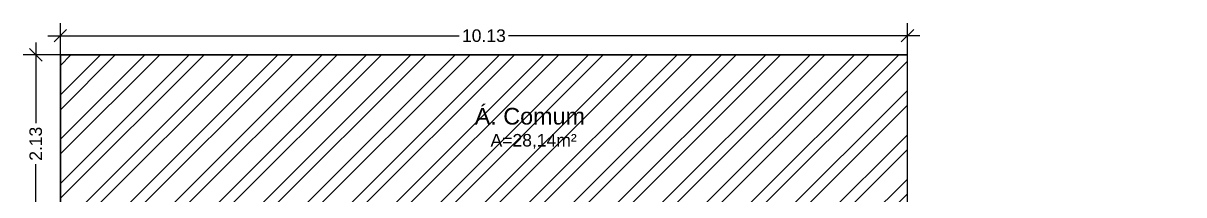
# Model space of a CAD drawing. Extents: x -120 to 1117, y 5 to 675.
# Drawn here: x 18.31 to 32.19, y 24.68 to 26.74 of the extents above; entities that cross this region are included whole.
import ezdxf
from ezdxf.enums import TextEntityAlignment as Align

# ---------------------------------------------------------------- set-up
doc = ezdxf.new("R2010")
doc.units = 0
doc.header["$MEASUREMENT"] = 0
doc.layers.get('0').update_dxf_attribs({"linetype": 'CONTINUOUS'})
doc.layers.get('DEFPOINTS').update_dxf_attribs({"linetype": 'CONTINUOUS'})
for name, color, linetype in [('cota', 1, 'CONTINUOUS'), ('LINVISTA', 4, 'CONTINUOUS'), ('parede', 2, 'CONTINUOUS'), ('piso', 4, 'CONTINUOUS'), ('texto', 7, 'CONTINUOUS')]:
    doc.layers.add(name, color=color, linetype=linetype)
doc.styles.get("Standard").update_dxf_attribs({"font": 'arial.ttf'})
doc.dimstyles.new('cotass', dxfattribs={"dimtxt": 0.15, "dimasz": 0.15, "dimexe": 0.15, "dimexo": 0, "dimgap": 0.05, "dimtad": 0, "dimzin": 4, "dimdsep": 46, "dimtxsty": 'Standard', "dimblk": 'OBLIQUE', "dimcen": 0, "dimdle": 0.15, "dimclrd": 256, "dimclrt": 4, "dimadec": 0, "dimazin": 1, "dimtfac": 1, "dimtix": 1, "dimtofl": 0, "dimtmove": 0, "dimatfit": 3, "dimldrblk": 'OPEN30', "dimfxl": 0, "dimtolj": 1, "dimtzin": 0, "dimlwd": -1, "dimarcsym": 0})

# ---------------------------------------------------------------- blocks, each defined once
blk = doc.blocks.new('_Oblique')
at = {"color": 0, "linetype": 'ByBlock', "lineweight": -2}
blk.add_line((-0.5, -0.5), (0.5, 0.5), dxfattribs=at)
blk = doc.blocks.new('*D1003')
at = {"layer": 'cota', "transparency": 16777216}
for p, q in [((18.46, 26.509), (18.46, 25.54)), ((18.46, 24.079), (18.46, 25.048))]:
    blk.add_line(p, q, dxfattribs=at)
at = {"layer": 'cota', "color": 0, "lineweight": -2, "transparency": 16777216}
for p, q in [((18.754, 26.359), (18.31, 26.359)), ((18.754, 24.229), (18.31, 24.229))]:
    blk.add_line(p, q, dxfattribs=at)
at = {"layer": 'DEFPOINTS', "color": 0, "transparency": 16777216}
for p in [(18.754, 26.359), (18.46, 24.229), (18.754, 24.229)]:
    blk.add_point(p, dxfattribs=at)
at = {"layer": 'cota', "transparency": 16777216, "xscale": 0.15, "yscale": 0.15, "zscale": 0.15}
for p, rotation in [((18.46, 26.359), 90), ((18.46, 24.229), 270)]:
    blk.add_blockref('_Oblique', p, dxfattribs=dict(at, rotation=rotation))
at = {"layer": 'cota', "color": 4, "transparency": 16777216, "insert": (18.46, 25.294), "char_height": 0.15, "attachment_point": 5, "rotation": 90}
blk.add_mtext('\\A1;2.13', dxfattribs=at)
blk = doc.blocks.new('_Open30')
at = {"color": 0, "linetype": 'ByBlock', "lineweight": -2}
for p, q in [((-1, 0.268), (0, 0)), ((0, 0), (-1, -0.268)), ((0, 0), (-1, 0))]:
    blk.add_line(p, q, dxfattribs=at)
blk = doc.blocks.new('*D1005')
at = {"layer": 'cota', "color": 0, "lineweight": -2, "transparency": 16777216}
for p, q in [((18.754, 26.359), (18.754, 26.739)), ((28.884, 26.359), (28.884, 26.739))]:
    blk.add_line(p, q, dxfattribs=at)
at = {"layer": 'cota', "transparency": 16777216}
for p, q in [((18.604, 26.589), (23.523, 26.589)), ((29.034, 26.589), (24.115, 26.589))]:
    blk.add_line(p, q, dxfattribs=at)
at = {"layer": 'DEFPOINTS', "color": 0, "transparency": 16777216}
for p in [(28.884, 26.589), (18.754, 26.359), (28.884, 26.359)]:
    blk.add_point(p, dxfattribs=at)
at = {"layer": 'cota', "transparency": 16777216, "xscale": 0.15, "yscale": 0.15, "zscale": 0.15, "rotation": 180}
blk.add_blockref('_Oblique', (18.754, 26.589), dxfattribs=at)
at = {"layer": 'cota', "transparency": 16777216, "xscale": 0.15, "yscale": 0.15, "zscale": 0.15}
blk.add_blockref('_Oblique', (28.884, 26.589), dxfattribs=at)
at = {"layer": 'cota', "color": 4, "transparency": 16777216, "insert": (23.819, 26.589), "char_height": 0.15, "attachment_point": 5}
blk.add_mtext('\\A1;10.13', dxfattribs=at)

msp = doc.modelspace()

# ---------------------------------------------------------------- hatches: boundary and pattern name
at = {"layer": 'LINVISTA'}
h = msp.add_hatch(dxfattribs=at)
h.set_pattern_fill('ANSI32', color=253, style=0)
h.set_pattern_definition([(45, (-1e-13, 64.4), (-0.265165, 0.265165), []), (45, (0.17678, 64.4), (-0.265165, 0.265165), [])])
h.paths.add_polyline_path([(18.754, 24.229), (24.444, 24.229), (24.444, 24.099), (26.494, 24.099), (26.494, 21.899), (28.884, 21.899), (28.884, 26.359), (18.754, 26.359)])
h.paths.add_polyline_path([(29.384, 17.469), (32.189, 17.469), (32.189, 15.909), (23.189, 15.909), (23.189, 17.469), (25.994, 17.469), (25.994, 21.899), (29.384, 21.899)])

# ---------------------------------------------------------------- linework, layer by layer
at = {"layer": 'parede'}
msp.add_lwpolyline([(18.754, 24.229), (24.444, 24.229), (24.444, 24.099), (26.494, 24.099), (26.494, 21.899), (28.884, 21.899), (28.884, 26.359), (18.754, 26.359)], close=True, dxfattribs=at)
at = {"layer": 'piso'}
for p, q in [((18.754, 26.359), (28.884, 26.359)), ((18.754, 24.229), (18.754, 26.359)), ((28.884, 21.899), (28.884, 26.359))]:
    msp.add_line(p, q, dxfattribs=at)

# ---------------------------------------------------------------- texts
at = {"layer": 'texto'}
for s, height, p in [('Á. Comum', 0.2, (24.369, 25.464)), ('A=28,14m²', 0.15, (24.414, 25.216))]:
    msp.add_text(s, height=height, dxfattribs=at).set_placement(p, align=Align.BOTTOM_CENTER)

# ---------------------------------------------------------------- dimensions: what is measured, and where the dimension line sits
at = {"layer": 'cota'}
dim = msp.add_linear_dim(base=(28.884, 26.589), p1=(18.754, 26.359), p2=(28.884, 26.359), dimstyle='cotass', dxfattribs=at)
dim.commit()
dim.dimension.update_dxf_attribs({"geometry": '*D1005', "text_midpoint": (23.819, 26.589)})
dim = msp.add_linear_dim(base=(18.46, 24.229), p1=(18.754, 26.359), p2=(18.754, 24.229), angle=90, dimstyle='cotass', dxfattribs=at)
dim.commit()
dim.dimension.update_dxf_attribs({"geometry": '*D1003', "text_midpoint": (18.46, 25.294)})

doc.saveas('drawing.dxf')
